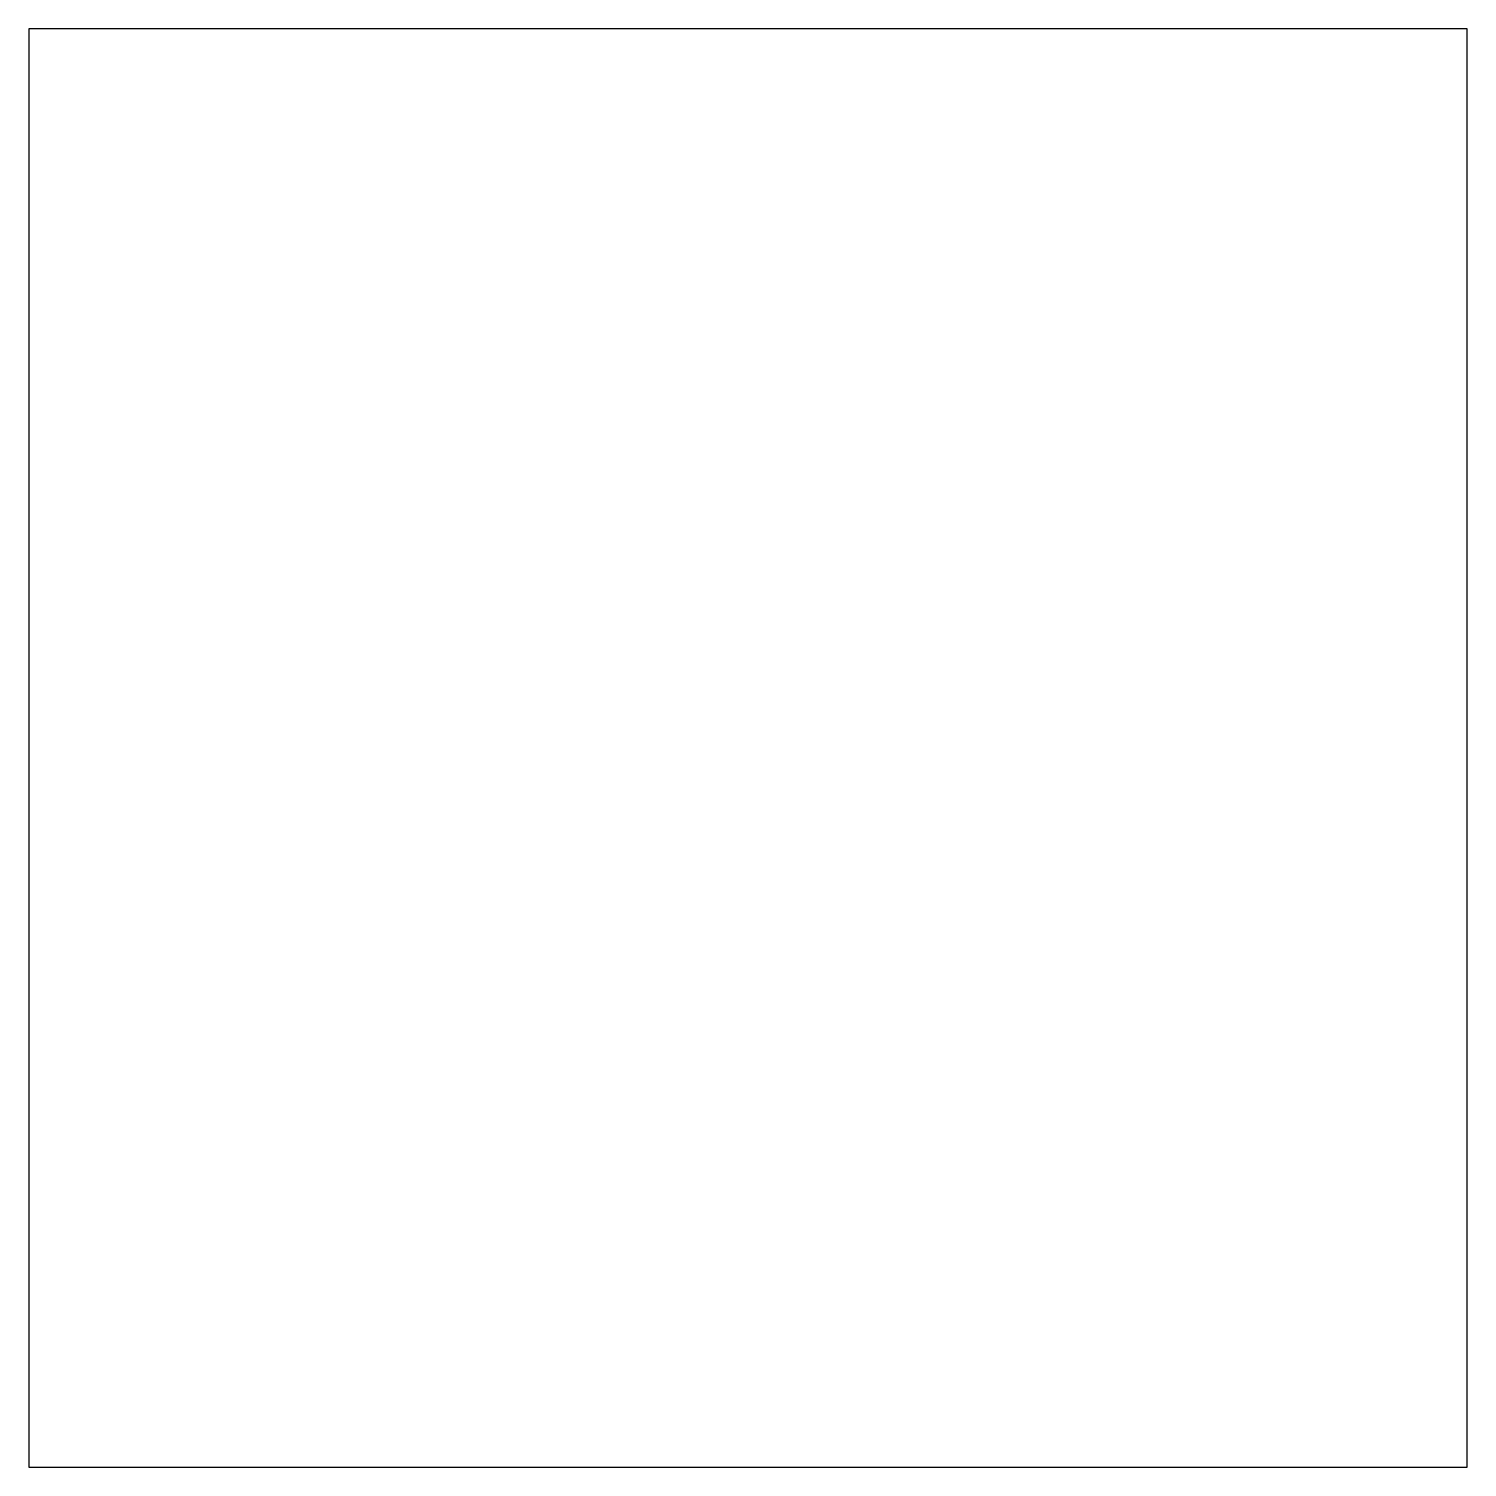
# Model space of a CAD drawing. Extents: x 0 to 70.6, y 0 to 70.6.
import ezdxf

# ---------------------------------------------------------------- set-up
doc = ezdxf.new("R2010")
doc.units = 0

msp = doc.modelspace()

# ---------------------------------------------------------------- linework, layer by layer
at = {"layer": 'Layer 1'}
for p, q in [((35.2778, 70.5556), (0, 70.5556)), ((0, 70.5556), (0, 35.2778)), ((70.5556, 70.5556), (35.2778, 70.5556)), ((70.5556, 35.2778), (70.5556, 70.5556)), ((0, 35.2778), (0, 0)), ((0, 35.2778), (0, 35.2778)), ((70.5556, 0), (70.5556, 35.2778)), ((0, 0), (35.2778, 0)), ((35.2778, 0), (70.5556, 0))]:
    msp.add_line(p, q, dxfattribs=at)

doc.saveas('drawing.dxf')
